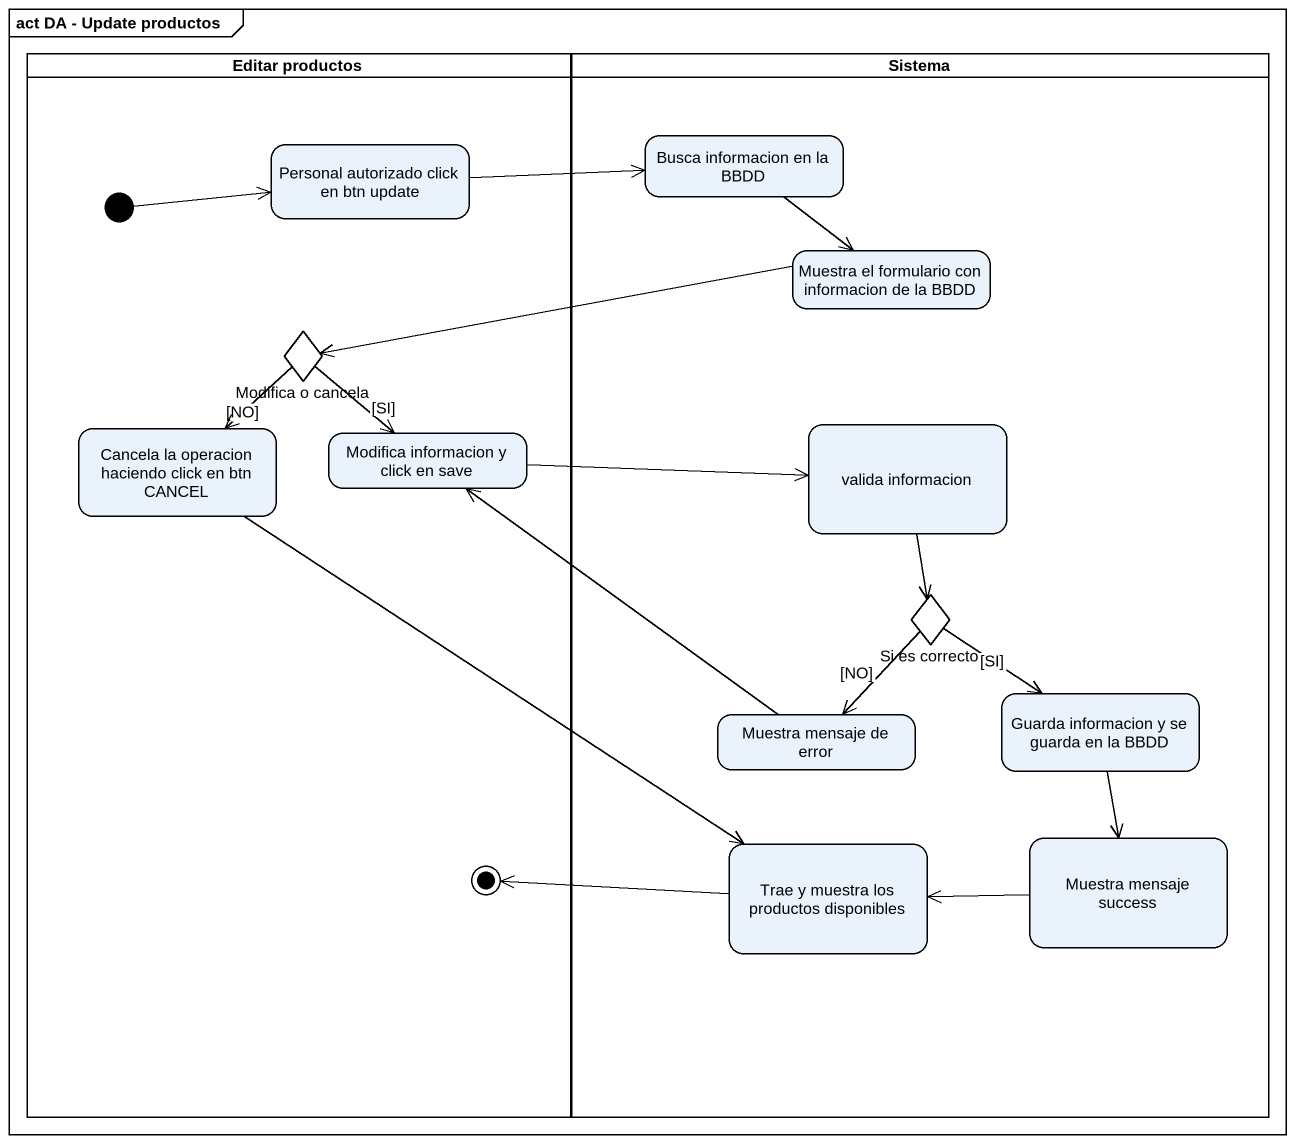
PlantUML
@startuml
mainframe act DA - Update productos
hide empty description
state "Editar productos" as Editar_productos <<partition>> {
  state "Personal autorizado click en btn update" as Personal_autorizado_click
  state "Modifica o cancela" as Modifica_o_cancela <<choice>>
  state "Cancela la operacion haciendo click en btn CANCEL" as Cancela_la_operacion
  state "Modifica informacion y click en save" as Modifica_informacion_y
  state final1 <<end>>
  [*] -right-> Personal_autorizado_click
}
state Sistema <<partition>> {
  state "Busca informacion en la BBDD" as Busca_informacion_en_la_BBDD
  state "Muestra el formulario con informacion de la BBDD" as Muestra_el_formulario_con
  state "valida informacion" as valida_informacion
  state "Si es correcto" as Si_es_correcto <<choice>>
  state "Muestra mensaje de error" as Muestra_mensaje_de_error
  state "Guarda informacion y se guarda en la BBDD" as Guarda_informacion_y_se
  state "Trae y muestra los productos disponibles" as Trae_y_muestra_los
  state "Muestra mensaje success" as Muestra_mensaje_success
}
Personal_autorizado_click -right-> Busca_informacion_en_la_BBDD
Busca_informacion_en_la_BBDD --> Muestra_el_formulario_con
Muestra_el_formulario_con -left-> Modifica_o_cancela
Modifica_o_cancela --> Cancela_la_operacion : [NO]
Modifica_o_cancela --> Modifica_informacion_y : [SI]
Cancela_la_operacion --> Trae_y_muestra_los
Modifica_informacion_y -right-> valida_informacion
valida_informacion --> Si_es_correcto
Si_es_correcto --> Muestra_mensaje_de_error : [NO]
Si_es_correcto --> Guarda_informacion_y_se : [SI]
Muestra_mensaje_de_error -up-> Modifica_informacion_y
Guarda_informacion_y_se --> Muestra_mensaje_success
Trae_y_muestra_los -left-> final1
Muestra_mensaje_success -left-> Trae_y_muestra_los
@enduml
